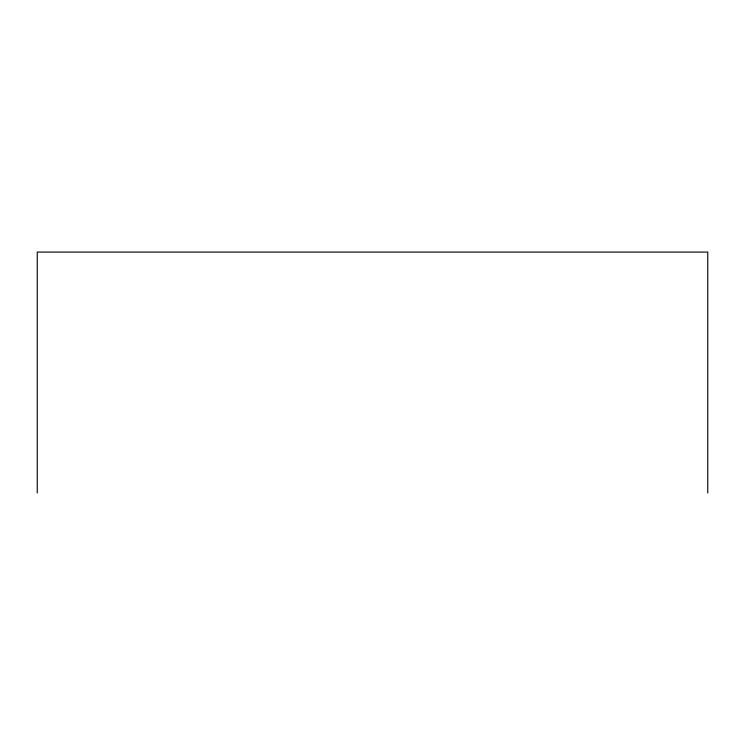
<?xml version="1.0" encoding="UTF-8"?>
<svg xmlns="http://www.w3.org/2000/svg" width="745" height="745" viewBox="0 0 745 745"><rect width="100%" height="100%" fill="white"/><g stroke="black" fill="none" stroke-linecap="round" stroke-linejoin="round"><path stroke-width="1.12" d="M707.75 492.929L707.75 252.071L37.25 252.071L37.25 492.929"/></g></svg>
